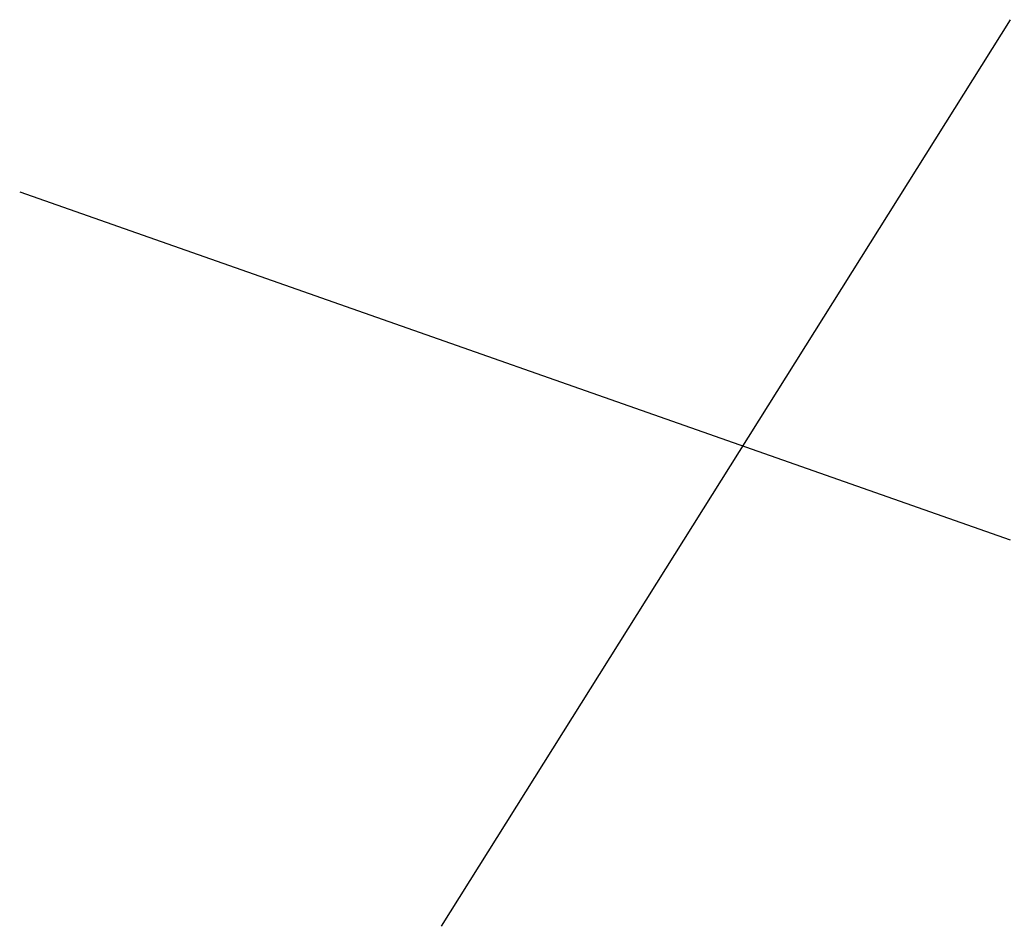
# Model space of a CAD drawing. Header units: millimetres. Extents: x -15 to 99, y 115 to 220.
import ezdxf

# ---------------------------------------------------------------- set-up
doc = ezdxf.new("R2010")
doc.units = ezdxf.units.MM

msp = doc.modelspace()

# ---------------------------------------------------------------- linework, layer by layer
for p, q in [((99.27934, 220.083137), (33.57697, 115.44603)), ((-15.091452, 200.210198), (99.27934, 160.05875))]:
    msp.add_line(p, q)

doc.saveas('drawing.dxf')
